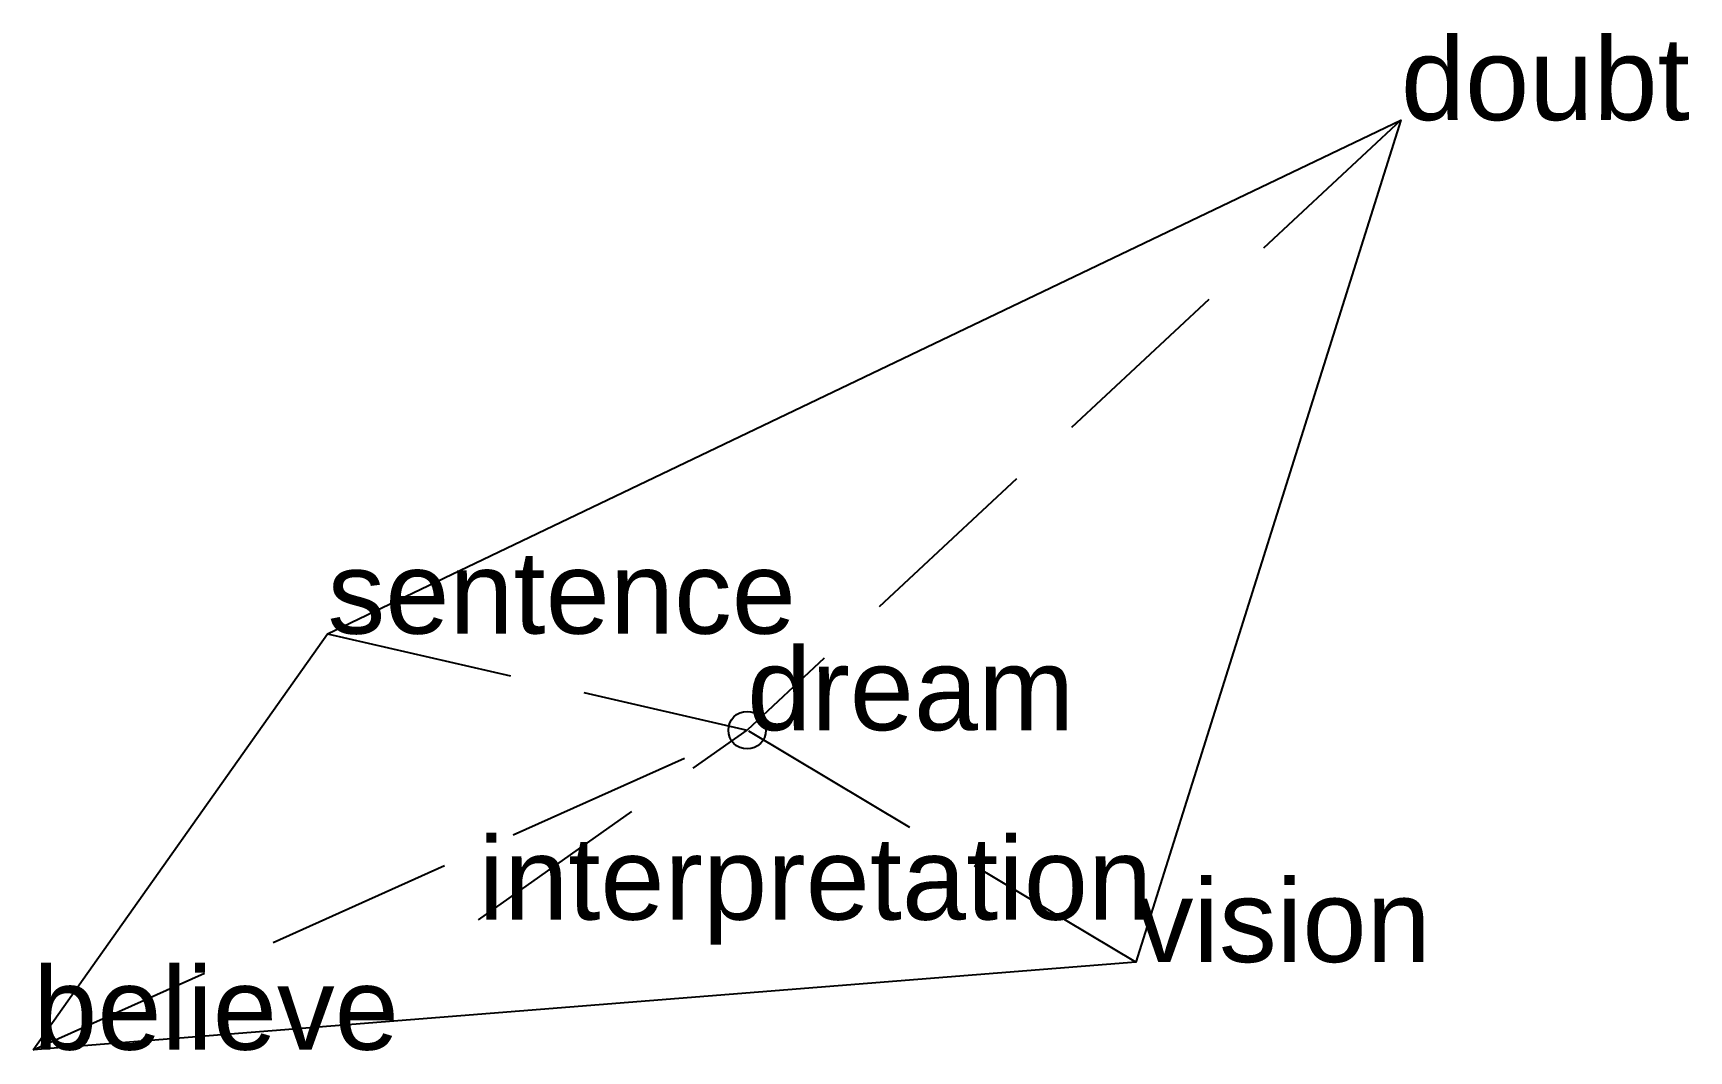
# Model space of a CAD drawing. Extents: x -0.95 to 1.25, y -0.43 to 0.93.
import ezdxf

# ---------------------------------------------------------------- set-up
doc = ezdxf.new("R2010")
doc.units = 0
doc.linetypes.add('DASHED2', pattern=[0.3, 0.25, -0.05])
doc.layers.add('TEXT', color=1, linetype='CONTINUOUS')
doc.styles.get("Standard").update_dxf_attribs({"font": 'arial.ttf'})

msp = doc.modelspace()

# ---------------------------------------------------------------- linework, layer by layer
at = {"linetype": 'DASHED2'}
for p in [(0.8703, 0.8122), (-0.5586, 0.1285), (-0.9505, -0.4254), (-0.3576, -0.2523), (0, 0), (0.5173, -0.3087)]:
    msp.add_line(p, (0, 0), dxfattribs=at)
msp.add_circle((0, 0), 0.025)
at = {"layer": 'OUTLINE', "linetype": 'CONTINUOUS'}
msp.add_polyline3d([(-0.9505, -0.4254, 0), (-0.5586, 0.1285, 0), (0.8703, 0.8122, 0), (0.5173, -0.3087, 0), (-0.9505, -0.4254, 0)], close=True, dxfattribs=at)

# ---------------------------------------------------------------- texts
at = {"layer": 'TEXT'}
for s, p in [('doubt', (0.8703, 0.8122)), ('sentence', (-0.5586, 0.1285)), ('dream', (0, 0)), ('interpretation', (-0.3576, -0.2523)), ('vision', (0.5173, -0.3087)), ('believe', (-0.9505, -0.4254))]:
    msp.add_text(s, height=0.11, dxfattribs=at).set_placement(p)

doc.saveas('drawing.dxf')
